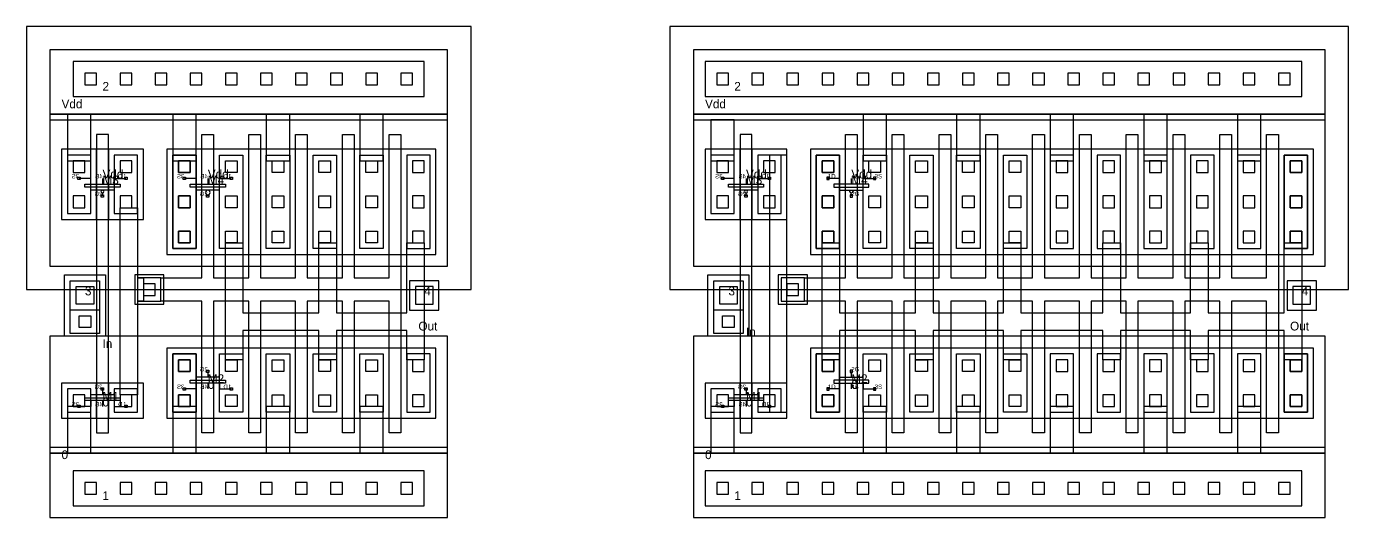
# Model space of a CAD drawing. Extents: x -4 to 794, y 0 to 644.
# Drawn here: x 156 to 382, y 560 to 644 of the extents above; entities that cross this region are included whole.
import ezdxf

# ---------------------------------------------------------------- set-up
doc = ezdxf.new("R2010")
doc.units = 0
for name, color, linetype in [('LAYER1', 7, 'CONTINUOUS'), ('LAYER10', 7, 'CONTINUOUS'), ('LAYER25', 7, 'CONTINUOUS'), ('LAYER4', 7, 'CONTINUOUS'), ('LAYER42', 7, 'CONTINUOUS'), ('LAYER43', 7, 'CONTINUOUS'), ('LAYER44', 7, 'CONTINUOUS'), ('LAYER45', 7, 'CONTINUOUS'), ('LAYER46', 7, 'CONTINUOUS'), ('LAYER49', 7, 'CONTINUOUS'), ('LAYER5', 7, 'CONTINUOUS'), ('LAYER50', 7, 'CONTINUOUS'), ('LAYER51', 7, 'CONTINUOUS'), ('LAYER6', 7, 'CONTINUOUS'), ('LAYER8', 7, 'CONTINUOUS'), ('LAYER9', 7, 'CONTINUOUS')]:
    doc.layers.add(name, color=color, linetype=linetype)

# ---------------------------------------------------------------- blocks, each defined once
blk = doc.blocks.new('CCM1_1')
at = {"layer": 'LAYER25'}
blk.add_lwpolyline([(-1, -1), (1, -1), (1, 1), (-1, 1), (-1, -1)], dxfattribs=at)
at = {"layer": 'LAYER49'}
blk.add_lwpolyline([(-2, -2), (2, -2), (2, 2), (-2, 2), (-2, -2)], dxfattribs=at)
blk = doc.blocks.new('CCM1_2')
at = {"layer": 'LAYER25'}
for points in [[(-1, 5), (1, 5), (1, 7), (-1, 7), (-1, 5)], [(-1, -1), (1, -1), (1, 1), (-1, 1), (-1, -1)]]:
    blk.add_lwpolyline(points, dxfattribs=at)
at = {"layer": 'LAYER49'}
blk.add_lwpolyline([(-2, -2), (2, -2), (2, 8), (-2, 8), (-2, -2)], dxfattribs=at)
blk = doc.blocks.new('CCM1_3')
at = {"layer": 'LAYER25'}
for points in [[(-1, 11), (1, 11), (1, 13), (-1, 13), (-1, 11)], [(-1, 5), (1, 5), (1, 7), (-1, 7), (-1, 5)], [(-1, -1), (1, -1), (1, 1), (-1, 1), (-1, -1)]]:
    blk.add_lwpolyline(points, dxfattribs=at)
at = {"layer": 'LAYER49'}
blk.add_lwpolyline([(-2, -2), (2, -2), (2, 14), (-2, 14), (-2, -2)], dxfattribs=at)
blk = doc.blocks.new('CCONT')
at = {"layer": 'LAYER25'}
blk.add_lwpolyline([(-1, -1), (1, -1), (1, 1), (-1, 1), (-1, -1)], dxfattribs=at)
blk = doc.blocks.new('CONT')
at = {"layer": 'LAYER25'}
blk.add_lwpolyline([(-1, -1), (1, -1), (1, 1), (-1, 1), (-1, -1)], dxfattribs=at)
blk = doc.blocks.new('M1V1M2')
at = {"layer": 'LAYER49'}
blk.add_lwpolyline([(-2.5, -2.5), (2.5, -2.5), (2.5, 2.5), (-2.5, 2.5), (-2.5, -2.5)], dxfattribs=at)
at = {"layer": 'LAYER50'}
blk.add_lwpolyline([(-1.5, -1.5), (1.5, -1.5), (1.5, 1.5), (-1.5, 1.5), (-1.5, -1.5)], dxfattribs=at)
at = {"layer": 'LAYER51'}
blk.add_lwpolyline([(-2.5, -2.5), (2.5, -2.5), (2.5, 2.5), (-2.5, 2.5), (-2.5, -2.5)], dxfattribs=at)
blk = doc.blocks.new('NMOS2X60_TOK')
at = {"layer": 'LAYER1'}
for points in [[(-2, 0), (-2, -1), (-4, -1)], [(-3, 0), (3, 0), (3, 0.5), (-3, 0.5), (-3, 0)], [(-2, 1), (2, 1)], [(0, 2), (0, 1)], [(0, 0), (0, -1)], [(2, 0), (2, -1), (4, -1)]]:
    blk.add_lwpolyline(points, dxfattribs=at)
at = {"layer": 'LAYER8'}
blk.add_lwpolyline([(-0.2, 1.8), (0.2, 1.8), (0.2, 2.2), (-0.2, 2.2), (-0.2, 1.8)], dxfattribs=at)
at = {"layer": 'LAYER9'}
for points in [[(-4.2, -1.2), (-3.8, -1.2), (-3.8, -0.8), (-4.2, -0.8), (-4.2, -1.2)], [(3.8, -1.2), (4.2, -1.2), (4.2, -0.8), (3.8, -0.8), (3.8, -1.2)]]:
    blk.add_lwpolyline(points, dxfattribs=at)
at = {"layer": 'LAYER5'}
for s, p in [('2G', (0, 2)), ('1D', (-4, -1)), ('4B', (0, -1)), ('3S', (4, -1))]:
    blk.add_text(s, height=0.75, dxfattribs=at).set_placement(p)
blk = doc.blocks.new('NMOS2X6_TOK')
at = {"layer": 'LAYER1'}
for points in [[(-2, 0), (-2, -1), (-4, -1)], [(-3, 0), (3, 0), (3, 0.5), (-3, 0.5), (-3, 0)], [(-2, 1), (2, 1)], [(0, 2), (0, 1)], [(0, 0), (0, -1)], [(2, 0), (2, -1), (4, -1)]]:
    blk.add_lwpolyline(points, dxfattribs=at)
at = {"layer": 'LAYER8'}
blk.add_lwpolyline([(-0.2, 1.8), (0.2, 1.8), (0.2, 2.2), (-0.2, 2.2), (-0.2, 1.8)], dxfattribs=at)
at = {"layer": 'LAYER9'}
for points in [[(-4.2, -1.2), (-3.8, -1.2), (-3.8, -0.8), (-4.2, -0.8), (-4.2, -1.2)], [(3.8, -1.2), (4.2, -1.2), (4.2, -0.8), (3.8, -0.8), (3.8, -1.2)]]:
    blk.add_lwpolyline(points, dxfattribs=at)
at = {"layer": 'LAYER5'}
for s, p in [('2G', (0, 2)), ('1D', (-4, -1)), ('4B', (0, -1)), ('3S', (4, -1))]:
    blk.add_text(s, height=0.75, dxfattribs=at).set_placement(p)
blk = doc.blocks.new('P1CCM1')
at = {"layer": 'LAYER25'}
blk.add_lwpolyline([(-1, -1), (1, -1), (1, 1), (-1, 1), (-1, -1)], dxfattribs=at)
at = {"layer": 'LAYER46'}
blk.add_lwpolyline([(-2.5, -2.5), (2.5, -2.5), (2.5, 2.5), (-2.5, 2.5), (-2.5, -2.5)], dxfattribs=at)
at = {"layer": 'LAYER49'}
blk.add_lwpolyline([(-2, -2), (2, -2), (2, 2), (-2, 2), (-2, -2)], dxfattribs=at)
blk = doc.blocks.new('P1CCM1V1M2')
at = {"layer": 'LAYER25'}
blk.add_lwpolyline([(-1, -5.5), (1, -5.5), (1, -3.5), (-1, -3.5), (-1, -5.5)], dxfattribs=at)
at = {"layer": 'LAYER46'}
blk.add_lwpolyline([(-3.5, -7), (3.5, -7), (3.5, 3.5), (-3.5, 3.5), (-3.5, -7)], dxfattribs=at)
at = {"layer": 'LAYER49'}
blk.add_lwpolyline([(-2.5, -6.5), (2.5, -6.5), (2.5, 2.5), (-2.5, 2.5), (-2.5, -6.5)], dxfattribs=at)
at = {"layer": 'LAYER50'}
blk.add_lwpolyline([(-1.5, -1.5), (1.5, -1.5), (1.5, 1.5), (-1.5, 1.5), (-1.5, -1.5)], dxfattribs=at)
at = {"layer": 'LAYER51'}
blk.add_lwpolyline([(-2.5, -2.5), (2.5, -2.5), (2.5, 2.5), (-2.5, 2.5), (-2.5, -2.5)], dxfattribs=at)
blk = doc.blocks.new('PMOS2X12_TOK')
at = {"layer": 'LAYER1'}
for points in [[(-2, 0), (-2, 1), (-4, 1)], [(-3, -0.5), (3, -0.5), (3, 0), (-3, 0), (-3, -0.5)], [(0, 1), (0, 0)], [(2, 0), (2, 1), (4, 1)], [(-2, -1), (2, -1)], [(0, -1.5), (-0.18, -1.43), (-0.25, -1.25), (-0.18, -1.07), (0, -1), (0.18, -1.07), (0.25, -1.25), (0.18, -1.43), (0, -1.5)], [(0, -2), (0, -1.5)]]:
    blk.add_lwpolyline(points, dxfattribs=at)
at = {"layer": 'LAYER10'}
for points in [[(-4.2, 0.8), (-3.8, 0.8), (-3.8, 1.2), (-4.2, 1.2), (-4.2, 0.8)], [(3.8, 0.8), (4.2, 0.8), (4.2, 1.2), (3.8, 1.2), (3.8, 0.8)]]:
    blk.add_lwpolyline(points, dxfattribs=at)
at = {"layer": 'LAYER8'}
blk.add_lwpolyline([(-0.2, -2.2), (0.2, -2.2), (0.2, -1.8), (-0.2, -1.8), (-0.2, -2.2)], dxfattribs=at)
at = {"layer": 'LAYER5'}
for s, p in [('1D', (-4, 1)), ('4B', (0, 1)), ('3S', (4, 1)), ('2G', (0, -2))]:
    blk.add_text(s, height=0.75, dxfattribs=at).set_placement(p)
blk = doc.blocks.new('PMOS2X90_TOK')
at = {"layer": 'LAYER1'}
for points in [[(-2, 0), (-2, 1), (-4, 1)], [(-3, -0.5), (3, -0.5), (3, 0), (-3, 0), (-3, -0.5)], [(0, 1), (0, 0)], [(2, 0), (2, 1), (4, 1)], [(-2, -1), (2, -1)], [(0, -1), (0.28, -1.12), (0.4, -1.4), (0.28, -1.68), (0, -1.8), (-0.28, -1.68), (-0.4, -1.4), (-0.28, -1.12), (0, -1)], [(0, -2), (0, -1.8)]]:
    blk.add_lwpolyline(points, dxfattribs=at)
at = {"layer": 'LAYER10'}
for points in [[(-4.2, 0.8), (-3.8, 0.8), (-3.8, 1.2), (-4.2, 1.2), (-4.2, 0.8)], [(3.8, 0.8), (4.2, 0.8), (4.2, 1.2), (3.8, 1.2), (3.8, 0.8)]]:
    blk.add_lwpolyline(points, dxfattribs=at)
at = {"layer": 'LAYER8'}
blk.add_lwpolyline([(-0.2, -2.2), (0.2, -2.2), (0.2, -1.8), (-0.2, -1.8), (-0.2, -2.2)], dxfattribs=at)
at = {"layer": 'LAYER5'}
for s, p in [('1D', (-4, 1)), ('4B', (0, 1)), ('3S', (4, 1)), ('2G', (0, -2))]:
    blk.add_text(s, height=0.75, dxfattribs=at).set_placement(p)
blk = doc.blocks.new('BUF1')
at = {"layer": 'LAYER10'}
for points in [[(2, 51), (8, 51), (8, 63), (2, 63), (2, 51)], [(10, 51), (16, 51), (16, 63), (10, 63), (10, 51)], [(20, 45), (26, 45), (26, 63), (20, 63), (20, 45)], [(28, 45), (34, 45), (34, 63), (28, 63), (28, 45)], [(36, 45), (42, 45), (42, 63), (36, 63), (36, 45)], [(44, 45), (50, 45), (50, 63), (44, 63), (44, 45)], [(52, 45), (58, 45), (58, 63), (52, 63), (52, 45)], [(60, 45), (66, 45), (66, 63), (60, 63), (60, 45)]]:
    blk.add_lwpolyline(points, dxfattribs=at)
at = {"layer": 'LAYER42'}
blk.add_lwpolyline([(-4, 39), (72, 39), (72, 84), (-4, 84), (-4, 39)], dxfattribs=at)
at = {"layer": 'LAYER43'}
for points in [[(4, 72), (64, 72), (64, 78), (4, 78), (4, 72)], [(2, 51), (16, 51), (16, 63), (2, 63), (2, 51)], [(20, 45), (66, 45), (66, 63), (20, 63), (20, 45)], [(20, 17), (66, 17), (66, 29), (20, 29), (20, 17)], [(2, 17), (16, 17), (16, 23), (2, 23), (2, 17)], [(4, 2), (64, 2), (64, 8), (4, 8), (4, 2)]]:
    blk.add_lwpolyline(points, dxfattribs=at)
at = {"layer": 'LAYER44'}
for points in [[(0, 43), (68, 43), (68, 69), (0, 69), (0, 43)], [(0, 0), (68, 0), (68, 11), (0, 11), (0, 0)]]:
    blk.add_lwpolyline(points, dxfattribs=at)
at = {"layer": 'LAYER45'}
for points in [[(0, 69), (68, 69), (68, 80), (0, 80), (0, 69)], [(0, 11), (68, 11), (68, 31), (0, 31), (0, 11)]]:
    blk.add_lwpolyline(points, dxfattribs=at)
at = {"layer": 'LAYER46'}
for points in [[(10, 65.5), (8, 65.5), (8, 14.5), (10, 14.5), (10, 65.5)], [(19, 41), (26, 41), (26, 65.5), (28, 65.5), (28, 41), (34, 41), (34, 65.5), (36, 65.5), (36, 41), (42, 41), (42, 65.5), (44, 65.5), (44, 41), (50, 41), (50, 65.5), (52, 65.5), (52, 41), (58, 41), (58, 65.5), (60, 65.5), (60, 14.5), (58, 14.5), (58, 37), (52, 37), (52, 14.5), (50, 14.5), (50, 37), (44, 37), (44, 14.5), (42, 14.5), (42, 37), (36, 37), (36, 14.5), (34, 14.5), (34, 37), (28, 37), (28, 14.5), (26, 14.5), (26, 37), (19, 37), (19, 41)]]:
    blk.add_lwpolyline(points, dxfattribs=at)
at = {"layer": 'LAYER49'}
for points in [[(0, 68), (68, 68), (68, 80), (0, 80), (0, 68)], [(3, 61), (7, 61), (7, 69), (3, 69), (3, 61)], [(21, 61), (25, 61), (25, 69), (21, 69), (21, 61)], [(37, 61), (41, 61), (41, 69), (37, 69), (37, 61)], [(53, 61), (57, 61), (57, 69), (53, 69), (53, 61)], [(12, 53), (15, 53), (15, 41), (16, 41), (16, 37), (15, 37), (15, 21), (12, 21), (12, 53)], [(30, 47), (33, 47), (33, 35), (46, 35), (46, 47), (49, 47), (49, 35), (61, 35), (61, 47), (64, 47), (64, 27), (61, 27), (61, 32), (49, 32), (49, 27), (46, 27), (46, 32), (33, 32), (33, 27), (30, 27), (30, 47)], [(3, 11), (7, 11), (7, 19), (3, 19), (3, 11)], [(21, 11), (25, 11), (25, 19), (21, 19), (21, 11)], [(37, 11), (41, 11), (41, 19), (37, 19), (37, 11)], [(53, 11), (57, 11), (57, 19), (53, 19), (53, 11)], [(0, 0), (68, 0), (68, 12), (0, 12), (0, 0)]]:
    blk.add_lwpolyline(points, dxfattribs=at)
at = {"layer": 'LAYER9'}
for points in [[(20, 17), (26, 17), (26, 29), (20, 29), (20, 17)], [(28, 17), (34, 17), (34, 29), (28, 29), (28, 17)], [(36, 17), (42, 17), (42, 29), (36, 29), (36, 17)], [(44, 17), (50, 17), (50, 29), (44, 29), (44, 17)], [(52, 17), (58, 17), (58, 29), (52, 29), (52, 17)], [(60, 17), (66, 17), (66, 29), (60, 29), (60, 17)], [(2, 17), (8, 17), (8, 23), (2, 23), (2, 17)], [(10, 17), (16, 17), (16, 23), (10, 23), (10, 17)]]:
    blk.add_lwpolyline(points, dxfattribs=at)
for name, p in [('CCONT', (7, 75)), ('CONT', (13, 75)), ('CONT', (19, 75)), ('CONT', (25, 75)), ('CONT', (31, 75)), ('CONT', (37, 75)), ('CONT', (43, 75)), ('CONT', (49, 75)), ('CONT', (55, 75)), ('CONT', (61, 75)), ('CCM1_2', (5, 54)), ('CCM1_2', (13, 54)), ('CCM1_3', (23, 48)), ('CCM1_3', (63, 48)), ('P1CCM1', (17, 39)), ('M1V1M2', (64, 38)), ('CCM1_2', (23, 20)), ('CCM1_2', (63, 20)), ('CCM1_1', (5, 20)), ('CCM1_1', (13, 20)), ('CCONT', (7, 5)), ('CONT', (13, 5)), ('CONT', (19, 5)), ('CONT', (25, 5)), ('CONT', (31, 5)), ('CONT', (37, 5)), ('CONT', (43, 5)), ('CONT', (49, 5)), ('CONT', (55, 5)), ('CONT', (61, 5))]:
    blk.add_blockref(name, p)
at = {"xscale": -1}
for name, p in [('CCM1_3', (23, 48)), ('CCM1_3', (31, 48)), ('CCM1_3', (39, 48)), ('CCM1_3', (47, 48)), ('CCM1_3', (55, 48)), ('PMOS2X12_TOK', (9, 57)), ('PMOS2X90_TOK', (27, 57)), ('P1CCM1V1M2', (6, 38)), ('CCM1_2', (23, 20)), ('CCM1_2', (31, 20)), ('CCM1_2', (39, 20)), ('CCM1_2', (47, 20)), ('CCM1_2', (55, 20)), ('NMOS2X60_TOK', (27, 23)), ('NMOS2X6_TOK', (9, 20))]:
    blk.add_blockref(name, p, dxfattribs=at)
at = {"layer": 'LAYER4'}
for s, p in [('Vdd', (2, 70)), ('Vdd', (9, 58)), ('Vdd', (27, 58)), ('Out', (63, 32)), ('In', (9, 29)), ('0', (27, 22)), ('0', (9, 19)), ('0', (2, 10))]:
    blk.add_text(s, height=1.5, dxfattribs=at).set_placement(p)
at = {"layer": 'LAYER5'}
for s, p in [('2', (9, 73)), ('3', (6, 38)), ('4', (64, 38)), ('1', (9, 3))]:
    blk.add_text(s, height=1.5, dxfattribs=at).set_placement(p)
at = {"layer": 'LAYER6'}
for s, p in [('M3', (9, 57)), ('M4', (27, 57)), ('M2', (27, 23)), ('M1', (9, 20))]:
    blk.add_text(s, height=1.5, dxfattribs=at).set_placement(p)
blk = doc.blocks.new('NMOS2X120_TOK')
at = {"layer": 'LAYER1'}
for points in [[(-2, 0), (-2, -1), (-4, -1)], [(-3, 0), (3, 0), (3, 0.5), (-3, 0.5), (-3, 0)], [(-2, 1), (2, 1)], [(0, 2), (0, 1)], [(0, 0), (0, -1)], [(2, 0), (2, -1), (4, -1)]]:
    blk.add_lwpolyline(points, dxfattribs=at)
at = {"layer": 'LAYER8'}
blk.add_lwpolyline([(-0.2, 1.8), (0.2, 1.8), (0.2, 2.2), (-0.2, 2.2), (-0.2, 1.8)], dxfattribs=at)
at = {"layer": 'LAYER9'}
for points in [[(-4.2, -1.2), (-3.8, -1.2), (-3.8, -0.8), (-4.2, -0.8), (-4.2, -1.2)], [(3.8, -1.2), (4.2, -1.2), (4.2, -0.8), (3.8, -0.8), (3.8, -1.2)]]:
    blk.add_lwpolyline(points, dxfattribs=at)
at = {"layer": 'LAYER5'}
for s, p in [('2G', (0, 2)), ('1D', (-4, -1)), ('4B', (0, -1)), ('3S', (4, -1))]:
    blk.add_text(s, height=0.75, dxfattribs=at).set_placement(p)
blk = doc.blocks.new('PMOS2X180_TOK')
at = {"layer": 'LAYER1'}
for points in [[(-2, 0), (-2, 1), (-4, 1)], [(-3, -0.5), (3, -0.5), (3, 0), (-3, 0), (-3, -0.5)], [(0, 1), (0, 0)], [(2, 0), (2, 1), (4, 1)], [(-2, -1), (2, -1)], [(0, -1.5), (-0.18, -1.43), (-0.25, -1.25), (-0.18, -1.07), (0, -1), (0.18, -1.07), (0.25, -1.25), (0.18, -1.43), (0, -1.5)], [(0, -2), (0, -1.5)]]:
    blk.add_lwpolyline(points, dxfattribs=at)
at = {"layer": 'LAYER10'}
for points in [[(-4.2, 0.8), (-3.8, 0.8), (-3.8, 1.2), (-4.2, 1.2), (-4.2, 0.8)], [(3.8, 0.8), (4.2, 0.8), (4.2, 1.2), (3.8, 1.2), (3.8, 0.8)]]:
    blk.add_lwpolyline(points, dxfattribs=at)
at = {"layer": 'LAYER8'}
blk.add_lwpolyline([(-0.2, -2.2), (0.2, -2.2), (0.2, -1.8), (-0.2, -1.8), (-0.2, -2.2)], dxfattribs=at)
at = {"layer": 'LAYER5'}
for s, p in [('1D', (-4, 1)), ('4B', (0, 1)), ('3S', (4, 1)), ('2G', (0, -2))]:
    blk.add_text(s, height=0.75, dxfattribs=at).set_placement(p)
blk = doc.blocks.new('BUF2')
at = {"layer": 'LAYER10'}
for points in [[(2, 51), (8, 51), (8, 63), (2, 63), (2, 51)], [(10, 51), (16, 51), (16, 63), (10, 63), (10, 51)], [(20, 45), (26, 45), (26, 63), (20, 63), (20, 45)], [(28, 45), (34, 45), (34, 63), (28, 63), (28, 45)], [(36, 45), (42, 45), (42, 63), (36, 63), (36, 45)], [(44, 45), (50, 45), (50, 63), (44, 63), (44, 45)], [(52, 45), (58, 45), (58, 63), (52, 63), (52, 45)], [(60, 45), (66, 45), (66, 63), (60, 63), (60, 45)], [(68, 45), (74, 45), (74, 63), (68, 63), (68, 45)], [(76, 45), (82, 45), (82, 63), (76, 63), (76, 45)], [(84, 45), (90, 45), (90, 63), (84, 63), (84, 45)], [(92, 45), (98, 45), (98, 63), (92, 63), (92, 45)], [(100, 45), (106, 45), (106, 63), (100, 63), (100, 45)]]:
    blk.add_lwpolyline(points, dxfattribs=at)
at = {"layer": 'LAYER42'}
blk.add_lwpolyline([(-4, 39), (112, 39), (112, 84), (-4, 84), (-4, 39)], dxfattribs=at)
at = {"layer": 'LAYER43'}
for points in [[(2, 72), (104, 72), (104, 78), (2, 78), (2, 72)], [(2, 51), (16, 51), (16, 63), (2, 63), (2, 51)], [(20, 45), (66, 45), (66, 63), (20, 63), (20, 45)], [(60, 45), (106, 45), (106, 63), (60, 63), (60, 45)], [(20, 17), (66, 17), (66, 29), (20, 29), (20, 17)], [(60, 17), (106, 17), (106, 29), (60, 29), (60, 17)], [(2, 17), (16, 17), (16, 23), (2, 23), (2, 17)], [(2, 2), (104, 2), (104, 8), (2, 8), (2, 2)]]:
    blk.add_lwpolyline(points, dxfattribs=at)
at = {"layer": 'LAYER44'}
for points in [[(0, 43), (108, 43), (108, 69), (0, 69), (0, 43)], [(0, 0), (108, 0), (108, 11), (0, 11), (0, 0)]]:
    blk.add_lwpolyline(points, dxfattribs=at)
at = {"layer": 'LAYER45'}
for points in [[(0, 69), (108, 69), (108, 80), (0, 80), (0, 69)], [(0, 11), (108, 11), (108, 31), (0, 31), (0, 11)]]:
    blk.add_lwpolyline(points, dxfattribs=at)
at = {"layer": 'LAYER46'}
for points in [[(10, 65.5), (8, 65.5), (8, 14.5), (10, 14.5), (10, 65.5)], [(19, 41), (26, 41), (26, 65.5), (28, 65.5), (28, 41), (34, 41), (34, 65.5), (36, 65.5), (36, 41), (42, 41), (42, 65.5), (44, 65.5), (44, 41), (50, 41), (50, 65.5), (52, 65.5), (52, 41), (58, 41), (58, 65.5), (60, 65.5), (60, 41), (66, 41), (66, 65.5), (68, 65.5), (68, 41), (74, 41), (74, 65.5), (76, 65.5), (76, 41), (82, 41), (82, 65.5), (84, 65.5), (84, 41), (90, 41), (90, 65.5), (92, 65.5), (92, 41), (98, 41), (98, 65.5), (100, 65.5), (100, 14.5), (98, 14.5), (98, 37), (92, 37), (92, 14.5), (90, 14.5), (90, 37), (84, 37), (84, 14.5), (82, 14.5), (82, 37), (76, 37), (76, 14.5), (74, 14.5), (74, 37), (68, 37), (68, 14.5), (66, 14.5), (66, 37), (60, 37), (60, 14.5), (58, 14.5), (58, 37), (52, 37), (52, 14.5), (50, 14.5), (50, 37), (44, 37), (44, 14.5), (42, 14.5), (42, 37), (36, 37), (36, 14.5), (34, 14.5), (34, 37), (28, 37), (28, 14.5), (26, 14.5), (26, 37), (19, 37), (19, 41)]]:
    blk.add_lwpolyline(points, dxfattribs=at)
at = {"layer": 'LAYER49'}
for points in [[(0, 68), (108, 68), (108, 80), (0, 80), (0, 68)], [(3, 61), (7, 61), (7, 68), (3, 68), (3, 61)], [(29, 61), (33, 61), (33, 69), (29, 69), (29, 61)], [(45, 61), (49, 61), (49, 69), (45, 69), (45, 61)], [(61, 61), (65, 61), (65, 69), (61, 69), (61, 61)], [(77, 61), (81, 61), (81, 69), (77, 69), (77, 61)], [(93, 61), (97, 61), (97, 69), (93, 69), (93, 61)], [(13, 18), (16, 18), (16, 62), (13, 62), (13, 18)], [(22, 47), (25, 47), (25, 35), (38, 35), (38, 47), (41, 47), (41, 35), (53, 35), (53, 47), (56, 47), (56, 35), (70, 35), (70, 47), (73, 47), (73, 35), (85, 35), (85, 47), (88, 47), (88, 35), (101, 35), (101, 47), (104, 47), (104, 27), (101, 27), (101, 32), (88, 32), (88, 27), (85, 27), (85, 32), (73, 32), (73, 27), (70, 27), (70, 32), (56, 32), (56, 27), (53, 27), (53, 32), (41, 32), (41, 27), (38, 27), (38, 32), (25, 32), (25, 27), (22, 27), (22, 47)], [(3, 11), (7, 11), (7, 19), (3, 19), (3, 11)], [(29, 11), (33, 11), (33, 19), (29, 19), (29, 11)], [(45, 11), (49, 11), (49, 19), (45, 19), (45, 11)], [(61, 11), (65, 11), (65, 19), (61, 19), (61, 11)], [(77, 11), (81, 11), (81, 19), (77, 19), (77, 11)], [(93, 11), (97, 11), (97, 19), (93, 19), (93, 11)], [(0, 0), (108, 0), (108, 12), (0, 12), (0, 0)]]:
    blk.add_lwpolyline(points, dxfattribs=at)
at = {"layer": 'LAYER9'}
for points in [[(20, 17), (26, 17), (26, 29), (20, 29), (20, 17)], [(28, 17), (34, 17), (34, 29), (28, 29), (28, 17)], [(36, 17), (42, 17), (42, 29), (36, 29), (36, 17)], [(44, 17), (50, 17), (50, 29), (44, 29), (44, 17)], [(52, 17), (58, 17), (58, 29), (52, 29), (52, 17)], [(60, 17), (66, 17), (66, 29), (60, 29), (60, 17)], [(68, 17), (74, 17), (74, 29), (68, 29), (68, 17)], [(76, 17), (82, 17), (82, 29), (76, 29), (76, 17)], [(84, 17), (90, 17), (90, 29), (84, 29), (84, 17)], [(92, 17), (98, 17), (98, 29), (92, 29), (92, 17)], [(100, 17), (106, 17), (106, 29), (100, 29), (100, 17)], [(2, 17), (8, 17), (8, 23), (2, 23), (2, 17)], [(10, 17), (16, 17), (16, 23), (10, 23), (10, 17)]]:
    blk.add_lwpolyline(points, dxfattribs=at)
for name, p in [('CCONT', (5, 75)), ('CONT', (11, 75)), ('CONT', (17, 75)), ('CONT', (23, 75)), ('CONT', (29, 75)), ('CONT', (35, 75)), ('CONT', (41, 75)), ('CONT', (47, 75)), ('CONT', (53, 75)), ('CONT', (59, 75)), ('CONT', (65, 75)), ('CONT', (71, 75)), ('CONT', (77, 75)), ('CONT', (83, 75)), ('CONT', (89, 75)), ('CONT', (95, 75)), ('CONT', (101, 75)), ('CCM1_2', (5, 54)), ('CCM1_2', (13, 54)), ('CCM1_3', (23, 48)), ('CCM1_3', (63, 48)), ('CCM1_3', (71, 48)), ('CCM1_3', (79, 48)), ('CCM1_3', (87, 48)), ('CCM1_3', (95, 48)), ('CCM1_3', (103, 48)), ('PMOS2X180_TOK', (27, 57)), ('P1CCM1', (17, 39)), ('M1V1M2', (104, 38)), ('CCM1_2', (23, 20)), ('CCM1_2', (63, 20)), ('CCM1_2', (71, 20)), ('CCM1_2', (79, 20)), ('CCM1_2', (87, 20)), ('CCM1_2', (95, 20)), ('CCM1_2', (103, 20)), ('NMOS2X120_TOK', (27, 23)), ('CCM1_1', (5, 20)), ('CCM1_1', (13, 20)), ('CCONT', (5, 5)), ('CONT', (11, 5)), ('CONT', (17, 5)), ('CONT', (23, 5)), ('CONT', (29, 5)), ('CONT', (35, 5)), ('CONT', (41, 5)), ('CONT', (47, 5)), ('CONT', (53, 5)), ('CONT', (59, 5)), ('CONT', (65, 5)), ('CONT', (71, 5)), ('CONT', (77, 5)), ('CONT', (83, 5)), ('CONT', (89, 5)), ('CONT', (95, 5)), ('CONT', (101, 5))]:
    blk.add_blockref(name, p)
at = {"xscale": -1}
for name, p in [('CCM1_3', (23, 48)), ('CCM1_3', (31, 48)), ('CCM1_3', (39, 48)), ('CCM1_3', (47, 48)), ('CCM1_3', (55, 48)), ('CCM1_3', (103, 48)), ('PMOS2X12_TOK', (9, 57)), ('P1CCM1V1M2', (6, 38)), ('CCM1_2', (23, 20)), ('CCM1_2', (31, 20)), ('CCM1_2', (39, 20)), ('CCM1_2', (47, 20)), ('CCM1_2', (55, 20)), ('CCM1_2', (103, 20)), ('NMOS2X6_TOK', (9, 20))]:
    blk.add_blockref(name, p, dxfattribs=at)
at = {"layer": 'LAYER4'}
for s, p in [('Vdd', (2, 70)), ('Vdd', (9, 58)), ('Vdd', (27, 58)), ('In', (9, 31)), ('Out', (102, 32)), ('0', (27, 22)), ('0', (9, 19)), ('0', (2, 10))]:
    blk.add_text(s, height=1.5, dxfattribs=at).set_placement(p)
at = {"layer": 'LAYER5'}
for s, p in [('2', (7, 73)), ('3', (6, 38)), ('4', (104, 38)), ('1', (7, 3))]:
    blk.add_text(s, height=1.5, dxfattribs=at).set_placement(p)
at = {"layer": 'LAYER6'}
for s, p in [('M3', (9, 57)), ('M4', (27, 57)), ('M2', (27, 23)), ('M1', (9, 20))]:
    blk.add_text(s, height=1.5, dxfattribs=at).set_placement(p)

msp = doc.modelspace()

# ---------------------------------------------------------------- block references
for name, p in [('BUF1', (160, 560)), ('BUF2', (270, 560))]:
    msp.add_blockref(name, p)

doc.saveas('drawing.dxf')
